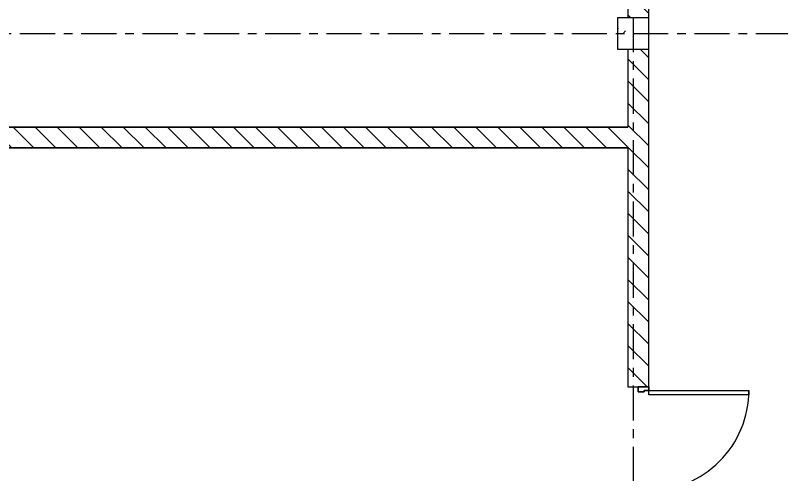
# Model space of a CAD drawing. Header units: millimetres. Extents: x -25371 to 2282244, y -90657 to 147824.
# Drawn here: x 2094498 to 2101879, y 34970 to 39391 of the extents above; entities that cross this region are included whole.
import ezdxf
from ezdxf.enums import TextEntityAlignment as Align

# ---------------------------------------------------------------- set-up
doc = ezdxf.new("R2010")
doc.units = ezdxf.units.MM
doc.linetypes.add('CENTER', pattern=[50.8, 31.75, -6.35, 6.35, -6.35])
doc.linetypes.add('TA_GL_000.90000', pattern=[2.475, 0.9, -0.225, 0.225, -0.225, 0.9])
for name, color, linetype in [('000 - 0_SYM_DWG_GRIDLINE_MAIN_COLOR_251', 251, 'Continuous'), ('000 - 0_SYM_DWG_SLOPE-SYM_TEXT_COLOR_3', 3, 'Continuous'), ('000 - EXISTING_BUILDING_MAIN_COLOR_1', 1, 'Continuous'), ('000 - EXISTING_BUILDING_MAIN_COLOR_251', 251, 'Continuous'), ('000 - GRID', 251, 'CENTER')]:
    doc.layers.add(name, color=color, linetype=linetype)
doc.styles.add('Arial', font='arial.ttf', dxfattribs={"height": 300})
doc.styles.add('TA', font='', dxfattribs={"height": 4.5})
doc.styles.get('TA').set_extended_font_data('Cordia New')
pattern_1 = [(45, (-24258.22, 8816.59), (-106.066, 106.066), [])]
pattern_2 = [(50, (-24258.2, 5516.6), (728.737, -63.756), [76.2, -838.2]), (355, (-24258.2, 5516.6), (-140.972, 764.228), [60.96, -670.56]), (100.451, (-24197.5, 5511.3), (587.77, 700.467), [64.76, -712.36]), (46.184, (-24258.2, 5719.8), (1084.316, -168.17), [114.3, -1257.3]), (96.636, (-24167.9, 5705.8), (949.61, 989.71), [97.14, -1068.54]), (351.184, (-24258.2, 5719.8), (949.62, 989.7), [91.44, -1005.84]), (21, (-24156.6, 5669), (606.458, -409.06), [76.2, -838.2]), (326, (-24156.6, 5669), (247.208, 736.753), [60.96, -670.56]), (71.451, (-24106.1, 5634.9), (853.668, 327.685), [64.76, -712.36]), (37.5, (-24258.22, 5516.59), (12.3547, 338.22), [33.528, -628.904, 33.528, -647.192, -673.1]), (37.5, (-24258.22, 5516.59), (12.3547, 338.22), [-1343.152, 33.528, -639.572]), (7.5, (-24258.2, 5516.6), (267.279, 400.722), [33.528, -354.584, 33.528, -613.664, -256.54]), (7.5, (-24258.2, 5516.6), (267.279, 400.722), [-1035.304, 33.528, -223.012]), (327.5, (-24484.78, 5516.59), (542.3633, -22.9153), [33.528, -220.472, 33.528, -1810.512]), (327.5, (-24484.78, 5516.59), (542.3633, -22.9153), [-287.528, -758.952, 33.528, -1018.032]), (317.5, (-24586.4, 5516.6), (592.517, 101.707), [33.528, -296.672, 33.528, -492.76, -746.76]), (317.5, (-24586.4, 5516.6), (592.517, 101.707), [-856.488, 33.528, -713.232])]

# ---------------------------------------------------------------- blocks, each defined once
blk = doc.blocks.new('DPA_DR-DB-SW1 - D27_2000x2150 mm-5573033-2505-01 EGRESS LEVEL PLAN')
at = {"layer": '000 - EXISTING_BUILDING_MAIN_COLOR_251'}
for p, q in [((-965, 1071.35), (-922, 1071.35)), ((-965, 106.35), (-965, 1071.35)), ((-922, 1071.35), (-922, 106.35)), ((922, 1071.35), (922, 106.35)), ((965, 1071.35), (922, 1071.35)), ((965, 106.35), (965, 1071.35)), ((-965, 106.35), (-1000, 106.35)), ((-1000, 106.35), (-1000, 6.35)), ((-922, 106.35), (-965, 106.35)), ((-965, 63.35), (-965, 106.35)), ((922, 106.35), (965, 106.35)), ((965, 106.35), (965, 63.35)), ((1000, 106.35), (965, 106.35)), ((1000, 6.35), (1000, 106.35)), ((-1000, 6.35), (-950, 6.35)), ((-950, 63.35), (-965, 63.35)), ((-950, 6.35), (-950, 63.35)), ((965, 63.35), (950, 63.35)), ((950, 63.35), (950, 6.35)), ((950, 6.35), (1000, 6.35))]:
    blk.add_line(p, q, dxfattribs=at)
at = {"layer": '000 - EXISTING_BUILDING_MAIN_COLOR_251', "lineweight": 35}
for p, q in [((-1000, 6.35), (-1000, 106.35)), ((-1000, 106.35), (-965, 106.35)), ((-965, 106.35), (-965, 63.35)), ((965, 63.35), (965, 106.35)), ((965, 106.35), (1000, 106.35)), ((1000, 106.35), (1000, 6.35)), ((-950, 6.35), (-1000, 6.35)), ((-965, 63.35), (-950, 63.35)), ((-950, 63.35), (-950, 6.35)), ((950, 6.35), (950, 63.35)), ((950, 63.35), (965, 63.35)), ((1000, 6.35), (950, 6.35))]:
    blk.add_line(p, q, dxfattribs=at)
at = {"layer": '000 - EXISTING_BUILDING_MAIN_COLOR_251'}
for centre, start, end in [((-965, 106.35), 360, 90), ((965, 106.35), 90, 180)]:
    blk.add_arc(centre, 965, start, end, dxfattribs=at)
blk = doc.blocks.new('DPA_Rectangular - 300 x 300mm-5062066-2505-01 EGRESS LEVEL PLAN')
at = {"layer": '000 - EXISTING_BUILDING_MAIN_COLOR_1', "lineweight": 9}
h = blk.add_hatch(dxfattribs=at)
h.set_pattern_fill('FP_8', color=256, style=0, pattern_type=2)
h.set_pattern_definition(pattern_2)
h.paths.add_polyline_path([(150, -150), (150, 150), (-150, 150), (-150, -150)])
h = blk.add_hatch(dxfattribs=at)
h.set_pattern_fill('FP_8', color=256, style=0, pattern_type=2)
h.set_pattern_definition(pattern_2)
h.paths.add_polyline_path([(150, -150), (150, 150), (-150, 150), (-150, -150)])
at = {"layer": '000 - EXISTING_BUILDING_MAIN_COLOR_1'}
for p, q in [((150, 150), (-150, 150)), ((-150, 150), (-150, -150)), ((150, -150), (150, 150)), ((-150, -150), (150, -150))]:
    blk.add_line(p, q, dxfattribs=at)
blk = doc.blocks.new('A$C4b8f3cd2')
at = {"layer": '000 - EXISTING_BUILDING_MAIN_COLOR_251', "lineweight": 9}
h = blk.add_hatch(dxfattribs=at)
h.set_pattern_fill('FP_3', color=256, style=0, pattern_type=2)
h.set_pattern_definition(pattern_1)
h.paths.add_polyline_path([(-1100, 3350), (-900, 3350), (-900, 12050), (-1100, 12050), (-1100, 4084.5)])
h = blk.add_hatch(dxfattribs=at)
h.set_pattern_fill('FP_3', color=256, style=0, pattern_type=2)
h.set_pattern_definition(pattern_1)
h.paths.add_polyline_path([(-8003.5, 3150), (-7950, 3150), (-7950, 3350), (-8050, 3350), (-8050, 3150)])
h.paths.add_polyline_path([(-5950, 3150), (-5850, 3150), (-5850, 3350), (-5950, 3350), (-5950, 3193)])
h.paths.add_polyline_path([(-8525, 3150), (-8350, 3150.1), (-8350, 3350), (-8525, 3350), (-8525, 3250)])
h.paths.add_polyline_path([(-5400, 3150), (-5400, 3350), (-5550, 3350), (-5550, 3150)])
h.paths.add_polyline_path([(-12314.5, 3150), (-11675, 3150), (-11675, 3350), (-12253.1, 3350), (-12253.1, 3150.1), (-12314.3, 3150.1)])
h.paths.add_polyline_path([(-2208.3, 3150), (-150, 3150), (-150, 3350), (-3400, 3350), (-3400, 3150)])
h.paths.add_polyline_path([(6499.5, 3150), (6499.5, 3150), (6499.5, 3350), (4899.8, 3350), (4899.8, 3150), (6056.9, 3150)])
h.paths.add_polyline_path([(6849.5, 3150), (6849.5, 3350), (6799.5, 3350), (6799.5, 3150)])
h.paths.add_polyline_path([(650, 3150), (650, 3350), (150, 3350), (150, 3150), (650, 3150)])
h.paths.add_polyline_path([(3399.8, 3150), (3799.8, 3150), (3799.8, 3350), (2650, 3350), (2650, 3150)])
at = {"layer": '000 - EXISTING_BUILDING_MAIN_COLOR_1'}
for p, q in [((-1100, 12050), (-1100, 3350)), ((-1100, 3350), (-1100, 12050)), ((-900, 12050), (-900, 3350)), ((-900, 3350), (-900, 11050)), ((-1100, 3350), (-3400, 3350)), ((-3400, 3350), (-3400, 3250)), ((-3400, 3350), (-3400, 3150)), ((-150, 3350), (-900, 3350)), ((650, 3350), (150, 3350)), ((-3400, 3250), (-3400, 3150)), ((-3400, 3150), (650, 3150))]:
    blk.add_line(p, q, dxfattribs=at)
blk.add_blockref('DPA_Rectangular - 300 x 300mm-5062066-2505-01 EGRESS LEVEL PLAN', (0, 3300), dxfattribs=at)
at = {"layer": '000 - EXISTING_BUILDING_MAIN_COLOR_251', "rotation": 180}
blk.add_blockref('DPA_DR-DB-SW1 - D27_2000x2150 mm-5573033-2505-01 EGRESS LEVEL PLAN', (-4400, 3256.3), dxfattribs=at)
blk = doc.blocks.new('*U333')
at = {"layer": '000 - 0_SYM_DWG_GRIDLINE_MAIN_COLOR_251', "color": 0, "linetype": 'ByBlock', "ltscale": 5}
blk.add_line((2, 0), (-307.656, 0), dxfattribs=at)
at = {"style": 'TA', "flags": 1}
blk.add_attdef('LOCATION', (6, -6), '', height=4.5, rotation=270, dxfattribs=at)
at = {"layer": '000 - 0_SYM_DWG_SLOPE-SYM_TEXT_COLOR_3', "style": 'Arial'}
blk.add_attdef('GRID-HEAD', text='', height=4, rotation=270, dxfattribs=at).set_placement((21.736, 0), align=Align.MIDDLE_CENTER)
blk = doc.blocks.new('*U335')
at = {"layer": '000 - 0_SYM_DWG_GRIDLINE_MAIN_COLOR_251', "color": 0, "linetype": 'ByBlock', "ltscale": 5}
blk.add_line((2, 0), (-340.667, 0), dxfattribs=at)
at = {"style": 'TA', "flags": 1}
blk.add_attdef('LOCATION', (6, -6), '', height=4.5, rotation=270, dxfattribs=at)
at = {"layer": '000 - 0_SYM_DWG_SLOPE-SYM_TEXT_COLOR_3', "style": 'Arial'}
blk.add_attdef('GRID-HEAD', text='', height=4, rotation=360, dxfattribs=at).set_placement((21.736, 0), align=Align.MIDDLE_CENTER)
blk = doc.blocks.new('C-1-VS01_REV00_20260615-121114_LOPF_DIMS')
at = {"layer": '000 - GRID', "linetype": 'TA_GL_000.90000', "xscale": 75, "yscale": 75, "zscale": 75, "rotation": 90}
blk.add_blockref('*U333', (0, 13780), dxfattribs=at)
at = {"layer": '000 - GRID', "linetype": 'TA_GL_000.90000', "xscale": 75, "yscale": 75, "zscale": 75}
blk.add_blockref('*U335', (13000, 3300), dxfattribs=at)

msp = doc.modelspace()

# ---------------------------------------------------------------- block references
at = {"rotation": 89.99999999999999}
for name in ['C-1-VS01_REV00_20260615-121114_LOPF_DIMS', 'A$C4b8f3cd2']:
    msp.add_blockref(name, (2103748.229, 39215.793), dxfattribs=at)

doc.saveas('drawing.dxf')
